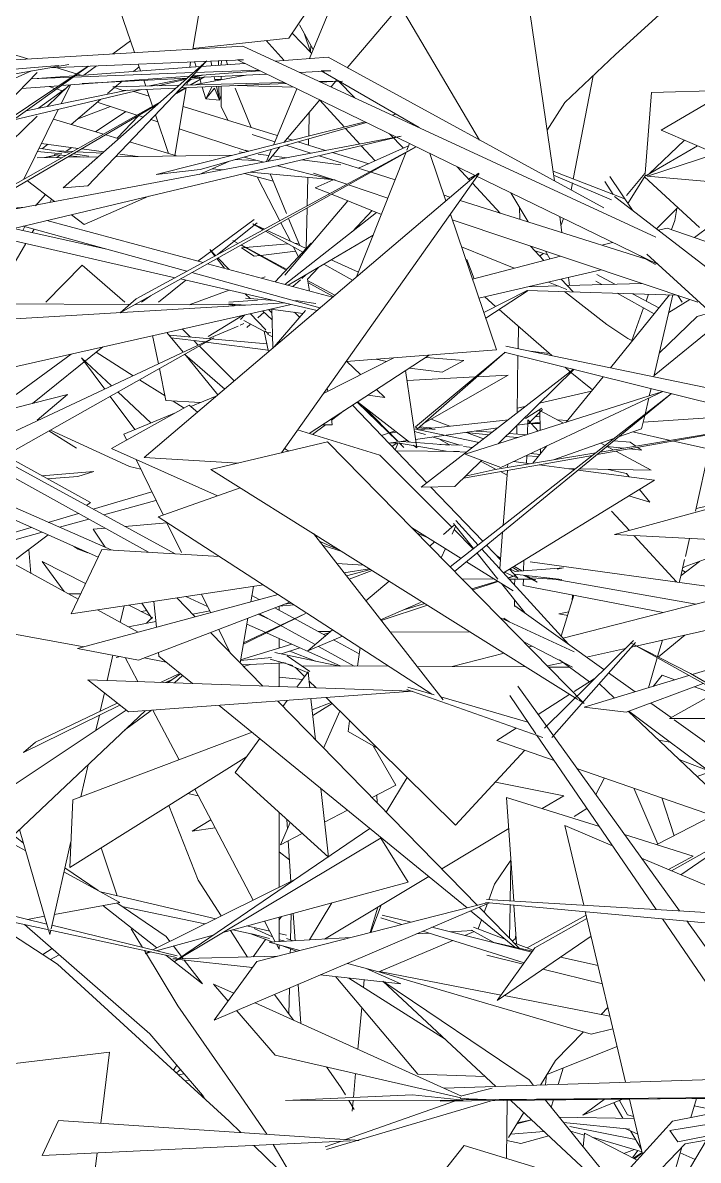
# Model space of a CAD drawing. Header units: millimetres. Extents: x 78096 to 288885, y -20632 to 149556.
# Drawn here: x 250633 to 250886.9, y 94259.3 to 94686.9 of the extents above; entities that cross this region are included whole.
import ezdxf

# ---------------------------------------------------------------- set-up
doc = ezdxf.new("R2010")
doc.units = ezdxf.units.MM
doc.layers.add('G-IMPT', color=8, linetype='Continuous', lineweight=9)
doc.layers.add('L-PLNT', color=71, linetype='Continuous', lineweight=9)

# ---------------------------------------------------------------- blocks, each defined once
blk = doc.blocks.new('ZZ-V - Tree Broadleaf 1 - 3dtree rotund SIMPLU-4826059-TOMH A-A')
at = {"layer": 'G-IMPT'}
for p, q in [((24950.34, 94759.19), (24978.49, 94675.69)), ((25014.02, 94757.59), (25000.43, 94676.99)), ((25036.57, 94681.14), (25070.29, 94731.53)), ((25102.07, 94721.23), (25058.5, 94669.98)), ((25125.15, 94704.93), (25136.37, 94627.45)), ((25044.25, 94673.41), (25056.82, 94703.6)), ((25078.33, 94693.3), (25108.24, 94642.82)), ((25019.28, 94678.11), (24846.7, 94667.87)), ((24970.33, 94675.2), (24977, 94680.1)), ((25036.57, 94681.14), (25000.47, 94677.18)), ((25019.28, 94678.11), (25174.49, 94606.34)), ((25051.28, 94673.92), (25031.45, 94672.48)), ((25051.28, 94673.92), (25154.91, 94617.33)), ((24865.33, 94606.63), (24961.14, 94670.58)), ((24871.4, 94606.27), (24961.22, 94670.59)), ((24950.09, 94670.89), (24872.19, 94664.46)), ((24912.77, 94664.13), (24953.81, 94671.2)), ((25019.45, 94673.01), (24946.77, 94669.98)), ((25005.66, 94672.57), (24951.75, 94624.85)), ((25003.24, 94670.42), (24956.21, 94667)), ((24959.47, 94667.24), (24964.21, 94670.71)), ((24960.94, 94625.6), (25005.66, 94672.57)), ((24980.27, 94670.4), (24978.14, 94668.6)), ((24979.95, 94671.37), (24980.81, 94668.79)), ((24999.63, 94672.19), (24999.28, 94670.14)), ((25020.03, 94671.65), (25003.64, 94670.45)), ((25017.29, 94672.98), (25019.45, 94673.01)), ((25017.29, 94672.98), (25175.33, 94595.98)), ((24879.69, 94642.13), (24939.81, 94668.79)), ((24915.26, 94640.67), (24941.92, 94668.27)), ((24939.56, 94665.83), (24954.9, 94666.42)), ((24955.72, 94666.96), (24941.92, 94665.96)), ((24951, 94663.27), (24999.19, 94666.85)), ((24955.42, 94666.44), (25000.68, 94668.16)), ((24998.36, 94666.11), (24958.83, 94664.11)), ((24982, 94665.28), (24982.74, 94663.09)), ((24983.59, 94663.11), (24998.36, 94666.11)), ((24987.31, 94663.21), (24997.94, 94665.74)), ((24999.44, 94663.52), (25004.82, 94666.56)), ((24999.51, 94666.11), (25004.13, 94667.21)), ((25028.27, 94667.63), (24999.57, 94666.17)), ((24999.69, 94663.52), (25004.84, 94666.55)), ((24999.79, 94666.4), (25002.24, 94666.9)), ((25000.29, 94666.93), (25025.82, 94668.82)), ((25001.49, 94668.19), (25025.25, 94669.1)), ((25001.64, 94663.66), (25020.38, 94667.23)), ((25052.32, 94668.85), (25040.59, 94668.25)), ((25052.32, 94668.85), (25048.7, 94668.83)), ((25048.7, 94668.83), (25085.52, 94647.48)), ((25054.61, 94665.4), (25052.39, 94662.8)), ((24932.79, 94650.23), (24981.27, 94661.77)), ((24936.01, 94662.16), (24950.08, 94663.2)), ((24937.78, 94653.81), (24975.86, 94661.54)), ((24942.48, 94654.76), (24952.84, 94662.37)), ((24945.67, 94655.41), (24954, 94663.49)), ((24950.98, 94656.49), (24954.47, 94663.53)), ((24971.02, 94662.55), (24968.42, 94660.34)), ((24970.38, 94662.77), (24995.31, 94663.41)), ((24970.38, 94662.77), (24974.2, 94661.47)), ((24973.74, 94664.86), (24971.31, 94662.8)), ((24994.07, 94662.31), (24974.2, 94661.47)), ((24983.15, 94661.85), (24985.29, 94655.5)), ((24997.99, 94662.48), (24993.69, 94637.01)), ((24994.23, 94660.57), (24997.57, 94662.46)), ((24994.26, 94660.34), (24997.89, 94662.47)), ((25035.58, 94664.07), (24995.97, 94662.39)), ((24996.98, 94663.46), (25034.84, 94664.43)), ((24998.41, 94664.95), (24998.16, 94663.49)), ((25003.29, 94663.62), (25001.64, 94663.66)), ((25038.47, 94662.66), (25016.45, 94663.26)), ((25030.72, 94640.94), (25039.55, 94662.13)), ((25048.12, 94664.77), (25056.7, 94664.99)), ((25055.46, 94664.91), (25048.46, 94664.61)), ((24908.8, 94612.18), (24988.31, 94657.22)), ((24965.74, 94658.08), (24954.68, 94648.69)), ((25048.23, 94657.9), (25034.65, 94641.92)), ((24917.22, 94615.16), (24987.11, 94656.15)), ((24936.92, 94628.11), (24949.9, 94654.31)), ((25075.37, 94652.17), (25076.8, 94652.53)), ((25075.48, 94652.12), (25076.85, 94652.51)), ((24899.26, 94610.38), (24941.92, 94651.77)), ((24948.1, 94650.66), (24966.83, 94645.05)), ((24986.37, 94652.31), (24991.29, 94637.73)), ((24986.68, 94629.86), (25065.23, 94649.62)), ((25003.23, 94631.78), (25065.73, 94649.38)), ((25078.8, 94644.27), (24883.18, 94607.34)), ((24930.54, 94608.96), (25078.8, 94644.27)), ((24967.73, 94644.78), (24972.61, 94643.32)), ((25022.8, 94644.84), (25031.24, 94642.17)), ((24942.68, 94639.72), (24954.22, 94637.9)), ((24943.59, 94641.56), (24957.38, 94639.69)), ((24945.91, 94641.25), (24943.89, 94639.53)), ((24973.1, 94577.88), (25084.45, 94640.25)), ((24976.66, 94642.11), (24994.28, 94636.83)), ((24979.2, 94583.1), (25084.32, 94640.32)), ((25033.19, 94640.21), (25028.58, 94634.79)), ((25035.42, 94640.84), (25044.86, 94637.86)), ((25062.77, 94632.19), (25081.53, 94640.6)), ((25080.88, 94638.97), (25081.89, 94641.51)), ((24941.92, 94636.18), (24951.39, 94636.3)), ((24942.06, 94638.48), (24951.17, 94637.63)), ((24949.51, 94637.31), (24944.76, 94636.22)), ((24946.55, 94636.49), (24949.64, 94637.29)), ((24948.38, 94637.41), (24952.66, 94637.02)), ((24948.87, 94638.82), (24955.27, 94638.5)), ((24953.3, 94636.32), (24964.87, 94636.47)), ((24954.25, 94636.88), (24959.54, 94636.4)), ((24955.62, 94637.68), (24961.41, 94636.77)), ((24956.88, 94638.42), (24966.54, 94637.94)), ((24958.73, 94639.51), (24967.04, 94638.38)), ((24971.36, 94636.55), (25015.44, 94637.09)), ((24973.06, 94637.57), (24979.81, 94636.65)), ((25016.38, 94635.48), (25023.85, 94635.11)), ((25017.93, 94638.41), (25019.74, 94638.17)), ((25019.65, 94636.4), (25027.09, 94634.5)), ((25020.09, 94639.03), (25021.39, 94638.59)), ((25024.97, 94637.5), (25029.07, 94636.97)), ((25028.17, 94634.81), (25030.06, 94639.33)), ((25030.3, 94636.82), (25035.68, 94636.13)), ((25041.48, 94635.38), (25056.06, 94633.51)), ((25047.88, 94636.9), (25066.95, 94630.87)), ((25062.01, 94591.45), (25080.51, 94638.05)), ((25095.54, 94620.01), (25089.49, 94637.8)), ((25003.23, 94631.78), (24986.68, 94629.86)), ((25002.82, 94629.92), (25014, 94634.81)), ((25007.69, 94632.05), (25012.02, 94631.66)), ((25032.26, 94633.18), (25052.98, 94627.9)), ((25099.78, 94632.79), (25104.52, 94627.66)), ((24938.32, 94627.53), (24948.51, 94619.67)), ((24982.17, 94523.43), (25107.76, 94630.42)), ((25022.06, 94630.75), (25053.92, 94627.88)), ((25033.73, 94525.23), (25108.1, 94630.25)), ((25045.78, 94630.4), (25058.33, 94626.18)), ((25046.48, 94624.89), (25053.19, 94627.9)), ((25067.43, 94630.72), (25076.47, 94627.86)), ((25106.47, 94629.53), (25104.09, 94628.13)), ((24960.94, 94625.6), (24951.75, 94624.85)), ((25046.48, 94624.89), (25051.92, 94622.69)), ((25058.95, 94625.97), (25073.74, 94621)), ((25105.52, 94626.59), (25115.91, 94615.38)), ((25120.02, 94622.92), (25126.47, 94612.04)), ((24959.66, 94611.06), (24983.95, 94621.68)), ((25052.6, 94622.41), (25071.3, 94614.85)), ((25094.85, 94622.04), (25097.09, 94621.33)), ((25100.93, 94620.12), (25170.86, 94598)), ((25158.93, 94621.64), (25249.94, 94551.38)), ((24954.88, 94614.76), (24959.66, 94611.06)), ((25069.54, 94615.56), (25034.99, 94588.55)), ((25114.6, 94563.99), (25097.26, 94614.94)), ((25138.32, 94614.01), (25139.19, 94608.01)), ((24936.72, 94610.43), (24998.25, 94593.47)), ((24945.53, 94612.53), (25004.32, 94596.77)), ((25097.97, 94612.86), (25190.3, 94581.83)), ((25178.77, 94609.75), (25175.46, 94608.88)), ((25281.17, 94573.62), (25178.77, 94609.75)), ((24993.79, 94591.04), (24926.26, 94606.57)), ((24967.53, 94601.94), (24933.14, 94609.58)), ((25068.19, 94607.02), (25036.23, 94588.22)), ((25101.44, 94602.67), (25121.25, 94594.66)), ((25127.41, 94602.97), (25132.4, 94597.58)), ((25132.95, 94601.1), (25134.68, 94598.18)), ((25158.17, 94604.34), (25154.14, 94603.28)), ((25138.6, 94599.21), (25105.56, 94590.54)), ((25168.38, 94599.43), (25174.28, 94596.01)), ((25171.06, 94599.88), (25235.6, 94541.04)), ((25000.05, 94592.97), (25048.21, 94579.69)), ((25006.01, 94596.32), (25052.96, 94583.74)), ((25153.9, 94594.06), (25108, 94583.37)), ((25047.14, 94578.78), (24995.78, 94590.59)), ((25134.12, 94589.45), (25141.02, 94586.66)), ((25138.9, 94590.57), (25143.41, 94585.7)), ((25169.2, 94588.92), (25141.2, 94588.09)), ((25141.62, 94591.2), (25142.07, 94588.11)), ((25109.81, 94578.04), (25126.12, 94586.28)), ((25110.56, 94575.86), (25126.51, 94586.27)), ((25182.25, 94584.54), (25125.94, 94586.29)), ((25137.76, 94587.98), (25126.34, 94587.64)), ((25157.41, 94557.24), (25179.63, 94584.62)), ((25173.7, 94553.87), (25180.88, 94584.58)), ((24896.29, 94581.34), (24976.75, 94581)), ((24923.64, 94575.08), (25034.99, 94581.58)), ((24933.62, 94557.61), (25037.36, 94581.04)), ((24979.2, 94583.1), (24973.1, 94577.88)), ((24978.66, 94580.99), (25016.33, 94580.84)), ((25013.93, 94581.3), (25020.14, 94580.72)), ((25014.01, 94581.89), (25024.76, 94582.68)), ((25016.33, 94580.84), (25014.03, 94580.36)), ((25020.22, 94583.35), (25031.05, 94582.48)), ((25039.1, 94582.44), (25046.63, 94581.42)), ((25029.66, 94579.3), (25041.88, 94577.6)), ((25030.58, 94564.67), (25030.14, 94579.23)), ((25031.04, 94565.06), (25042.83, 94578.69)), ((25040.64, 94576.16), (25038.63, 94578.05)), ((25114.6, 94563.99), (25058.02, 94559.53)), ((25084.1, 94534.95), (25117.71, 94563.01)), ((25084.85, 94534.29), (25117.74, 94563)), ((25269.83, 94525.24), (25117.51, 94563.06)), ((25118.08, 94565.39), (25280.44, 94531.74)), ((24983.78, 94487.89), (24853.36, 94560.21)), ((25044.13, 94532.52), (25089.3, 94561.99)), ((25049.58, 94547.6), (25075.98, 94560.94)), ((25063.52, 94554.65), (25058.3, 94559.55)), ((24993.85, 94487.28), (24868.88, 94555.31)), ((25086.32, 94512.28), (25143.49, 94556.63)), ((25115.21, 94528.62), (25143.58, 94556.61)), ((25140.78, 94536.74), (25154.67, 94553.86)), ((24999.67, 94542.64), (25009.46, 94546.68)), ((25051.13, 94548.38), (25050.97, 94549.57)), ((25072.65, 94546.05), (25066.18, 94546.91)), ((25072.65, 94546.05), (25069.46, 94549.05)), ((25097.16, 94482.36), (25180.34, 94547.51)), ((25180.35, 94547.5), (25098.83, 94480.67)), ((25102.86, 94524.69), (25177.12, 94548.29)), ((25177.12, 94548.29), (25116.19, 94519.67)), ((25170.39, 94539.71), (25171.81, 94545.8)), ((25172.01, 94546.67), (25172.65, 94549.39)), ((24849, 94541.69), (24969.79, 94488.73)), ((24969.84, 94526.92), (24999.11, 94543.09)), ((25002.26, 94540.55), (24999.11, 94543.09)), ((25060.43, 94543.15), (25088.42, 94513.91)), ((24842.6, 94540.76), (24964.82, 94485.97)), ((24974.5, 94532.26), (24994.24, 94540.4)), ((25052.84, 94535.79), (25052.54, 94538.01)), ((25057.38, 94541.16), (25052.6, 94537.54)), ((25152.4, 94524.59), (25222.72, 94537.01)), ((25153.55, 94525.53), (25222.48, 94537.01)), ((25169.1, 94534.22), (25170.28, 94539.24)), ((25039.83, 94533.84), (25070.73, 94524.35)), ((25050.27, 94535.77), (25045.45, 94532.12)), ((25052.84, 94535.79), (25049.1, 94535.77)), ((25084.1, 94534.95), (25084.85, 94534.29)), ((25169.1, 94534.22), (25160.45, 94531.19)), ((24974.5, 94532.26), (24975.56, 94530.08)), ((25007.23, 94518.98), (25051.03, 94529.31)), ((25051.03, 94529.31), (25147.58, 94431.05)), ((25158.73, 94530.58), (25135.96, 94522.6)), ((24969.84, 94526.92), (25009.78, 94509.08)), ((25034.91, 94526.9), (25036.53, 94525.89)), ((25097.79, 94497.28), (25070.73, 94524.35)), ((25102.12, 94515.7), (25150.69, 94524.28)), ((25102.86, 94524.69), (25116.19, 94519.67)), ((25114.1, 94518.96), (25151.93, 94525.26)), ((25128.26, 94521.31), (25133.53, 94527.82)), ((25158.87, 94494.47), (25277.22, 94527.02)), ((24979.11, 94522.78), (24989.28, 94501.87)), ((24982.17, 94523.43), (25017.45, 94521.39)), ((25098.9, 94512.53), (25108.92, 94522.41)), ((25118.87, 94520.93), (25118.77, 94519.74)), ((25121.12, 94521.99), (25127.32, 94521.16)), ((25130.56, 94520.73), (25143.75, 94518.97)), ((25007.23, 94518.98), (25145.18, 94432.56)), ((25114.1, 94518.96), (25102.82, 94516.4)), ((25118.69, 94518.63), (25117.05, 94497.94)), ((25145.3, 94518.76), (25173.93, 94514.95)), ((25018.27, 94512.06), (24987.48, 94501.23)), ((25098.9, 94512.53), (25086.32, 94512.28)), ((25089.92, 94512.35), (25109.43, 94491.97)), ((25117.16, 94480.16), (25173.93, 94514.95)), ((25090.32, 94434.49), (24987.48, 94501.23)), ((24990.56, 94499.23), (24996.15, 94487.74)), ((25098.39, 94498.63), (25105.92, 94489.23)), ((25099.27, 94499.77), (25107.65, 94490.58)), ((24912.6, 94494.79), (24957.34, 94470.2)), ((25045.75, 94494.85), (25094.53, 94432.44)), ((25082.6, 94497.18), (25101.24, 94485.56)), ((25088.93, 94493.23), (25084.56, 94495.19)), ((25094.67, 94494.59), (25098.79, 94498.13)), ((25097.9, 94494.72), (25099.22, 94497.59)), ((25105.87, 94489.19), (25098.67, 94496.4)), ((25116.86, 94495.45), (25115.77, 94481.69)), ((25158.87, 94494.47), (25216.38, 94491.51)), ((25047.95, 94492.03), (25055.95, 94488.46)), ((25049.16, 94490.48), (25056.39, 94488.18)), ((25089.5, 94490.15), (25091.34, 94491.73)), ((25110.83, 94490.51), (25116.04, 94485.07)), ((24966.23, 94488.94), (24954.72, 94464.68)), ((24966.23, 94488.94), (25010.53, 94486.28)), ((25093.8, 94485.79), (25095.37, 94489.22)), ((25107.25, 94487.57), (25115.13, 94477.75)), ((25109.05, 94489.05), (25141.69, 94453.27)), ((25114.7, 94486.47), (25116.08, 94485.63)), ((25054.52, 94483.63), (25064.63, 94483.02)), ((25066.9, 94481.6), (25057.24, 94480.14)), ((25067.19, 94481.42), (25058.15, 94478.98)), ((25103.26, 94484.3), (25120.9, 94473.31)), ((25119.41, 94481.54), (25122.64, 94478.17)), ((25119.57, 94481.63), (25121.64, 94480.63)), ((25120.52, 94482.22), (25123, 94480.73)), ((25121.14, 94482.59), (25124.09, 94480.82)), ((25139.76, 94482.03), (25121.38, 94480.61)), ((25127.23, 94484.31), (25237.62, 94469)), ((25137.35, 94481.47), (25139.76, 94482.03)), ((25059.16, 94477.69), (25067.83, 94481.02)), ((25101.63, 94477.81), (25113.78, 94477.75)), ((25122.64, 94478.17), (25117.59, 94480.42)), ((25118.91, 94478.24), (25121.64, 94479.08)), ((25121.12, 94478.85), (25119, 94478.14)), ((25119.39, 94477.72), (25127.7, 94477.68)), ((25121.19, 94479.56), (25139.12, 94477.67)), ((25124.57, 94479.2), (25129.84, 94476.64)), ((25125.77, 94479.07), (25127.97, 94477.75)), ((25127.74, 94478.27), (25137.63, 94477.67)), ((25128, 94477.68), (25129.32, 94477.67)), ((25128.1, 94477.68), (25129.84, 94476.64)), ((25132.8, 94478.42), (25189.67, 94468.38)), ((25027.01, 94475.58), (24954.72, 94464.68)), ((25023.27, 94475.02), (25022.26, 94469.28)), ((25065.52, 94469.55), (25074.22, 94477.01)), ((25105.31, 94474.07), (25114.94, 94477.03)), ((25115.2, 94476.87), (25105.69, 94473.69)), ((25116.46, 94476.08), (25125.36, 94464.97)), ((25032.47, 94472.03), (24957.16, 94451.68)), ((24980.08, 94447.28), (25036.93, 94469.14)), ((24985.85, 94469.38), (24986.74, 94459.67)), ((24994.45, 94470.67), (25001.34, 94463.62)), ((24997.82, 94471.18), (25005.98, 94467.52)), ((25003.77, 94472.08), (25007.12, 94465.18)), ((25025.38, 94470.12), (25022.67, 94471.59)), ((25086.05, 94468.92), (25071.04, 94462.5)), ((25079.75, 94466.23), (25087.59, 94468.63)), ((25204.85, 94472.27), (25139.61, 94455.56)), ((24892.39, 94464.67), (24959.46, 94452.3)), ((24964.65, 94466.18), (24979.86, 94457.82)), ((25019.46, 94453.29), (25042.83, 94464.79)), ((25019.54, 94453.76), (25042.83, 94464.86)), ((25024.96, 94464.54), (25029.43, 94462.58)), ((25046.44, 94453.15), (25025.51, 94464.75)), ((25050.37, 94456.52), (25031.22, 94466.94)), ((25088.64, 94467.98), (25071.29, 94462.17)), ((25121.52, 94467.73), (25154.97, 94443.75)), ((25021.18, 94463.08), (25018.24, 94446.34)), ((25020.79, 94460.88), (25027.85, 94457.72)), ((25116.03, 94463.16), (25143.75, 94450.46)), ((25117.37, 94463.12), (25119.33, 94461.65)), ((25206.29, 94461.37), (25165.27, 94452.19)), ((25007.14, 94457.69), (25026.82, 94437.56)), ((25010.19, 94458.86), (25014.35, 94450.31)), ((25028.17, 94457.57), (25056.04, 94445.08)), ((25043.72, 94450.81), (25052.95, 94458.74)), ((25056.65, 94456.34), (25043.72, 94450.81)), ((25049.55, 94456.96), (25051.61, 94457.59)), ((25188.16, 94441.93), (25235.22, 94456.25)), ((24980.08, 94447.28), (24957.16, 94451.68)), ((25018.43, 94447.41), (25037.67, 94453.31)), ((25040.73, 94451.94), (25033.81, 94449.63)), ((25061.03, 94445.05), (25047.64, 94452.48)), ((25062.95, 94449.67), (25053.31, 94454.91)), ((25062.3, 94445.05), (25063.29, 94452.03)), ((25124.81, 94454.22), (25143.14, 94444.66)), ((25127.97, 94452.58), (25126.74, 94452.26)), ((25166.1, 94454.71), (25132.66, 94421.79)), ((25166.76, 94453.87), (25135.35, 94418.28)), ((25163.02, 94451.68), (25148.46, 94448.42)), ((25164.95, 94453.82), (25187.51, 94442.31)), ((25224.41, 94420.58), (25165.47, 94453.53)), ((24982.22, 94448.11), (24990.41, 94446.6)), ((24987.61, 94450.18), (24987.74, 94448.78)), ((25000.33, 94438.49), (24987.74, 94448.78)), ((25018.38, 94447.13), (25029.99, 94448.28)), ((25029.58, 94447.66), (25038.1, 94445.34)), ((25031.22, 94450.17), (25055.6, 94445.08)), ((25035.9, 94448.87), (25044.4, 94443.01)), ((25117.51, 94449.89), (25097.93, 94444.88)), ((25138.29, 94447.47), (25149.47, 94439.12)), ((25019.01, 94445.54), (25035.25, 94446.35)), ((25022.05, 94445.69), (25019.65, 94444.89)), ((25044.05, 94442.4), (25034.58, 94446.41)), ((25039.1, 94444.5), (25042.48, 94441.16)), ((25043.75, 94442.92), (25039.55, 94437.11)), ((25074.14, 94444.99), (25041.3, 94445.15)), ((25125.73, 94444.75), (25084.76, 94444.94)), ((25139.66, 94446.45), (25133.75, 94445.13)), ((25142.05, 94444.67), (25134.17, 94444.7)), ((24976.34, 94427.81), (24960.99, 94439.87)), ((25082.6, 94435.6), (24960.99, 94439.87)), ((24988.35, 94438.91), (24995.19, 94442.17)), ((24990.13, 94438.85), (24992.38, 94439.95)), ((24990.91, 94438.82), (24995.88, 94442.12)), ((24993.6, 94438.73), (24996.58, 94441.55)), ((25044.4, 94436.94), (25043.78, 94442.62)), ((25044.11, 94439.55), (25046.85, 94436.85)), ((25151.32, 94440.3), (25143.75, 94435.49)), ((25147.53, 94429.58), (25186.9, 94441.55)), ((25156.72, 94442.5), (25166.64, 94435.39)), ((25224.41, 94420.58), (25187.51, 94442.31)), ((24976.34, 94427.81), (25083.08, 94435.58)), ((25080.82, 94436.22), (25131.95, 94418.23)), ((25081.27, 94437.11), (25091.19, 94434.24)), ((25122.54, 94437.54), (25183.32, 94353.05)), ((25142.13, 94434.47), (25130.2, 94426.9)), ((25153.2, 94438.51), (25158.94, 94433.05)), ((25163.35, 94427.72), (25192.27, 94438.55)), ((25197.77, 94435.47), (25179.63, 94425.41)), ((24936.79, 94412.58), (24973.02, 94430.42)), ((24941.34, 94416.52), (24972.08, 94431.16)), ((25103.52, 94354.13), (25010.36, 94430.29)), ((25032.36, 94431.89), (25107.4, 94355.12)), ((25035.97, 94432.15), (25034.33, 94429.87)), ((25046.54, 94417.38), (25044.85, 94432.8)), ((25052.42, 94431.36), (25045.3, 94428.68)), ((25045.55, 94426.47), (25052.79, 94431)), ((25050.55, 94433.21), (25099.22, 94385.22)), ((25093.69, 94433.51), (25126.36, 94424.04)), ((25119.58, 94433.96), (25129.39, 94419.61)), ((25145.5, 94432.36), (25147.58, 94431.05)), ((25172.54, 94431.16), (25180.16, 94425.7)), ((24902.26, 94379.86), (24975.43, 94428.53)), ((24919.43, 94368.55), (24982.54, 94428.26)), ((25055.74, 94428.08), (25049.58, 94414.27)), ((25147.53, 94429.58), (25163.35, 94427.72)), ((25164.2, 94428.04), (25209.19, 94385.24)), ((25164.26, 94428.06), (25215.9, 94389.46)), ((25058.81, 94420.42), (25059.39, 94424.49)), ((25122.03, 94421.72), (25114.68, 94417.05)), ((25216, 94425.28), (25179.63, 94425.41)), ((25181.38, 94424.82), (25220.31, 94396.92)), ((25022.73, 94420.17), (24955.3, 94394.75)), ((25025.62, 94417.81), (25016.39, 94405.01)), ((25058.81, 94420.42), (25069.96, 94414.07)), ((25129.64, 94419.24), (25174.55, 94353.56)), ((24936.79, 94412.58), (24941.34, 94416.52)), ((25076.71, 94400.24), (25068.19, 94415.08)), ((25125.22, 94413.4), (25099.22, 94385.22)), ((25114.68, 94417.05), (25136.26, 94409.57)), ((24954.17, 94369.37), (25020.64, 94410.91)), ((25051.38, 94373.2), (25016.39, 94405.01)), ((25144.8, 94406.6), (25209.32, 94384.21)), ((25189.98, 94403.51), (25194.69, 94405.31)), ((25076.71, 94400.24), (25067.79, 94395.64)), ((25051.38, 94373.2), (25048.54, 94399.07)), ((24954.17, 94369.37), (24955.3, 94394.75)), ((25118.39, 94395.72), (25121.03, 94356.66)), ((25118.39, 94395.72), (25153.23, 94384.75)), ((25058.57, 94390.88), (25049.93, 94386.43)), ((25037.06, 94386.22), (25033.34, 94377.87)), ((25140.31, 94385.08), (25158.18, 94377.5)), ((25140.31, 94385.08), (25147.38, 94355.14)), ((25180.38, 94368.09), (25209.12, 94384.28)), ((25183.81, 94366.64), (25209.04, 94383.94)), ((25041.57, 94382.12), (25033.34, 94377.87)), ((25162.65, 94381.78), (25188.49, 94373.65)), ((25169.04, 94372.9), (25211.23, 94355.02)), ((25179.28, 94368.56), (25188.49, 94373.65)), ((25111.9, 94356.11), (25008.52, 94311.93)), ((25024.56, 94334.05), (25111.44, 94356.15)), ((25121.53, 94339.41), (25104.81, 94353.08)), ((25108.05, 94354.46), (25123.1, 94339.06)), ((25110.44, 94356.21), (25209.76, 94347.05)), ((25110.78, 94357.26), (25201.73, 94351.98)), ((25121.13, 94355.22), (25122.11, 94340.68)), ((25071.06, 94350.37), (25079, 94347.9)), ((25071.62, 94351.49), (25082.52, 94348.79)), ((25126.07, 94339.15), (25148.26, 94351.42)), ((25129.02, 94339.16), (25148.56, 94350.17)), ((25147.95, 94352.75), (25163.1, 94288.6)), ((25176.93, 94350.08), (25226.22, 94277.99)), ((25186.06, 94349.24), (25234.01, 94282.59)), ((25084.55, 94344.42), (25089.31, 94344.69)), ((25086.92, 94345.43), (25125.02, 94333.57)), ((25090.29, 94346.87), (25127.89, 94337.58)), ((25097.3, 94345.14), (25105.57, 94345.61)), ((25106.16, 94345.28), (25102.68, 94343.81)), ((25105.24, 94345.79), (25113.52, 94341.2)), ((25105.94, 94346.95), (25118.06, 94342.25)), ((25029.09, 94341.28), (25059.83, 94343.02)), ((25029.09, 94341.28), (25040.68, 94338.15)), ((25098.2, 94341.92), (25070.31, 94330.15)), ((25113.13, 94341.28), (25128.14, 94337.94)), ((25114.86, 94319.36), (25150.12, 94343.54)), ((25121.15, 94341.05), (25128.37, 94338.26)), ((25111, 94336.35), (25124.59, 94332.97)), ((25129.02, 94339.16), (25114.86, 94319.36)), ((25024.56, 94334.05), (25008.52, 94311.93)), ((25058.57, 94333.32), (25070.31, 94330.15)), ((25138.58, 94335.62), (25152.74, 94332.47)), ((25132.02, 94331.12), (25154.37, 94325.57)), ((25008.21, 94325.54), (25013.77, 94319.16)), ((25008.21, 94325.54), (25015.87, 94322.07)), ((25126.88, 94289.47), (25071.85, 94326.66)), ((25071.85, 94326.66), (25114.39, 94286.98)), ((25016.94, 94315.52), (25031.46, 94298.85)), ((25023.83, 94318.47), (25101.41, 94283.36)), ((24900.81, 94291.66), (24969.16, 94299.98)), ((24965.88, 94273.23), (24969.16, 94299.98)), ((25031.46, 94298.85), (25101.13, 94282.82)), ((25094.83, 94286.34), (25217.73, 94290.41)), ((25126.88, 94289.47), (25128.51, 94287.45)), ((25101.49, 94283.52), (25112.95, 94286.44)), ((25083.06, 94283.87), (25035.3, 94281.77)), ((25101.99, 94281.9), (25035.3, 94281.77)), ((25050.71, 94263.32), (25114.29, 94282.16)), ((25057.87, 94267.06), (25098.78, 94281.56)), ((25083.06, 94283.87), (25101.99, 94281.9)), ((25093.4, 94281.5), (25259.36, 94283.32)), ((25100.95, 94282.47), (25110.69, 94282.13)), ((25101.17, 94281.98), (25223.03, 94282.65)), ((25259.66, 94283.37), (25101.58, 94282)), ((25102.65, 94282.47), (25104.13, 94282.13)), ((25119.95, 94281.79), (25156.72, 94247.51)), ((25132.97, 94281.94), (25158.88, 94249.89)), ((25164.6, 94282.28), (25169.49, 94261.59)), ((25223.3, 94282.27), (25180.74, 94274.01)), ((25189.68, 94282.47), (25187.56, 94275.33)), ((25263.63, 94278.67), (25185.54, 94265.53)), ((24943.78, 94261.11), (24950, 94274.29)), ((24950, 94274.29), (25061.33, 94266.83)), ((25180.74, 94274.01), (25131.42, 94219.59)), ((24943.78, 94261.11), (25059.59, 94266.56)), ((25050.23, 94264.35), (25055.99, 94266.39)), ((25061.34, 94266.65), (25062.93, 94266.72)), ((25061.59, 94266.81), (25062.93, 94266.72)), ((25102.48, 94264.78), (25088.5, 94247.34)), ((25102.48, 94264.78), (25145.01, 94251.83)), ((25185.54, 94265.53), (25137.55, 94215.63)), ((25184.26, 94264.19), (25176.4, 94237.72)), ((24960.07, 94225.8), (24964.52, 94262.09))]:
    blk.add_line(p, q, dxfattribs=at)
blk = doc.blocks.new('ZZ-V - Tree Broadleaf 1 - 3dtree rotund SIMPLU-4826034-TOMH A-A')
at = {"layer": 'G-IMPT'}
for p, q in [((25297.22, 94289.41), (25179.72, 94270.51)), ((25182.75, 94266.19), (25297.3, 94289.38)), ((25182.75, 94266.19), (25179.72, 94270.51))]:
    blk.add_line(p, q, dxfattribs=at)
blk = doc.blocks.new('ZZ-V - Tree Broadleaf 2 - 3dtree rotund SIMPLU-4826084-TOMH A-A')
at = {"layer": 'G-IMPT'}
for p, q in [((25045.67, 94676.81), (25040.53, 94686.09)), ((25044.64, 94675.93), (25042.43, 94682.66)), ((25013.52, 94671.17), (25013, 94672.8)), ((25022.43, 94647.48), (25016.36, 94662.26)), ((25172.8, 94660.71), (25201.9, 94661.46)), ((25172.8, 94660.71), (25170.42, 94630.26)), ((25190.06, 94640.69), (25170.66, 94629.32)), ((25171.77, 94629.98), (25185.29, 94642.75)), ((25197.03, 94637.68), (25171.28, 94629.27)), ((25135.84, 94631.11), (25162.42, 94620.82)), ((25030.68, 94627.39), (25019.91, 94630.24)), ((25035.69, 94615.18), (25029.58, 94630.08)), ((25136.06, 94629.61), (25157.76, 94620.39)), ((25155.33, 94627.21), (25158.42, 94622.37)), ((25157.15, 94629.09), (25165.72, 94616.4)), ((25170.37, 94630.26), (25163.39, 94621.97)), ((25170.71, 94629.76), (25163.96, 94619.01)), ((25190.85, 94609.88), (25170.25, 94629.02)), ((25220.18, 94624.83), (25171.25, 94629.27)), ((25123.33, 94613.03), (25123.22, 94617.53)), ((25023.54, 94612.93), (25002.28, 94597.32)), ((25024.62, 94611.7), (25009.74, 94599.73)), ((25026.87, 94609.05), (25022.95, 94611.26)), ((25027.33, 94609.3), (25022.99, 94611.29)), ((25039.63, 94605.59), (25036.44, 94613.36)), ((25041.77, 94600.63), (25027.8, 94608.52)), ((25042.83, 94602.2), (25028.36, 94608.83)), ((25040.7, 94603.18), (25039.63, 94605.59)), ((25017.55, 94603.98), (25015.44, 94605.11)), ((25017.51, 94603.95), (25015.44, 94605.11)), ((25035.51, 94593.87), (25018.58, 94603.35)), ((25035.81, 94594.2), (25018.65, 94603.39)), ((25018.77, 94602.33), (25036.26, 94603.75)), ((25023.49, 94599.14), (25018.77, 94602.33)), ((25038.97, 94603.97), (25040.3, 94604.07)), ((25129.12, 94601.12), (25133.84, 94599.61)), ((25023.49, 94599.14), (25025.62, 94599.41)), ((25026, 94599.45), (25039.05, 94601.09)), ((25062.67, 94593.11), (25052.48, 94597.78)), ((25130.83, 94599.28), (25132.25, 94600.17)), ((25060.43, 94590.1), (25049.71, 94596.15)), ((24997.82, 94590.14), (24987.5, 94581.83)), ((25053.88, 94584.52), (25043.58, 94590.04)), ((25053.21, 94583.95), (25043.71, 94589.28)), ((25151.85, 94589.77), (25154.17, 94588.47)), ((25152.23, 94592.27), (25159.02, 94588.62)), ((24984.51, 94584.27), (24981.19, 94581.83)), ((25159.95, 94585.23), (25173.82, 94577.46)), ((25165.65, 94585.06), (25175.63, 94579.69)), ((25182.71, 94584.39), (25184.34, 94581.83)), ((25122.67, 94564.44), (25122.79, 94572.82)), ((24987.5, 94558.7), (24985.31, 94569.28)), ((24996.79, 94563.07), (24990.74, 94570.51)), ((25028.22, 94566.27), (24991.63, 94569.41)), ((25004.93, 94566.9), (24992.37, 94568.5)), ((24966.66, 94565.07), (24940.2, 94543.79)), ((25028.73, 94563.87), (25005.4, 94566.84)), ((25127.35, 94563.47), (25134.54, 94562.54)), ((24954.67, 94562.36), (24934.05, 94547.22)), ((24969.86, 94550.39), (24958.59, 94560.96)), ((24958.59, 94560.96), (24967.35, 94549.21)), ((25009.84, 94547), (24997.4, 94562.31)), ((25102.25, 94559.9), (25087.98, 94561.13)), ((25094.14, 94555.55), (25102.25, 94559.9)), ((25122.32, 94540.21), (25122.63, 94561.79)), ((24990.36, 94544.86), (24987.87, 94556.92)), ((25094.14, 94555.55), (25081.83, 94557.12)), ((24969.4, 94546.47), (24978.7, 94534)), ((24984.71, 94536.47), (24972.3, 94548.11)), ((25130.72, 94543.92), (25150.26, 94548.43)), ((24990.36, 94544.86), (25003.22, 94544.11)), ((25122.35, 94541.99), (25125.37, 94542.69)), ((25122.21, 94532.33), (25122.26, 94535.57)), ((24938.88, 94488.94), (24939.63, 94479.93)), ((25121.4, 94475.52), (25121.43, 94477.71)), ((25121.28, 94467.47), (25121.32, 94470.02)), ((25138.06, 94464.77), (25141.75, 94465.46)), ((25141.33, 94464.08), (25138.06, 94464.77)), ((24973.16, 94448.61), (24971.68, 94448.32)), ((25183.19, 94409.97), (25193.94, 94405.87)), ((25166.15, 94399.19), (25175.24, 94378.16)), ((25002.46, 94364.62), (24991.49, 94392.69)), ((25181.37, 94381.31), (25176.74, 94395.52)), ((25000.24, 94383.02), (25007.21, 94387.32)), ((25008.82, 94384.27), (25000.24, 94383.02)), ((24972, 94358.72), (24966.04, 94376.78)), ((25119.69, 94356.74), (25119.91, 94371.99)), ((25011.13, 94351.14), (25002.46, 94364.62)), ((25119.49, 94342.75), (25119.67, 94355.36)), ((25032.91, 94349.63), (25033.8, 94350.9)), ((24981.53, 94339.32), (24977.3, 94346.31)), ((25021.05, 94335.69), (25014.63, 94345.68)), ((25023.14, 94335.75), (25027.77, 94342.33)), ((24947.58, 94338.85), (24944.13, 94336.59)), ((24950.2, 94336.56), (24947.02, 94334.73)), ((24994.84, 94317.35), (24982.24, 94338.15)), ((25038.23, 94311.95), (25031.21, 94321.62)), ((25018.34, 94283.56), (24994.84, 94317.35)), ((24993.2, 94293.2), (24994.46, 94294.99)), ((24995.83, 94293.39), (24994.37, 94292.12)), ((25056.24, 94286.51), (25050.74, 94294.42)), ((25137.7, 94287.76), (25139.58, 94293.96)), ((24997.25, 94291.74), (24995.09, 94291.46)), ((24999.24, 94289.41), (24997.63, 94289.14)), ((25132.99, 94287.6), (25133.41, 94291.38)), ((25057.8, 94283.9), (25056.24, 94286.51)), ((25028.23, 94269.05), (25018.34, 94283.56)), ((25061.1, 94278.32), (25059.03, 94281.82)), ((25118.31, 94259.96), (25118.62, 94281.78)), ((25135.13, 94279.26), (25135.95, 94281.97)), ((25147.05, 94276.22), (25161.98, 94282.25)), ((25147.05, 94276.22), (25155.09, 94282.18)), ((25158.64, 94280.9), (25162.08, 94275.11)), ((25163.76, 94276.36), (25160.76, 94281.76)), ((25163.77, 94276.36), (25166.15, 94275.72)), ((25188.89, 94279.78), (25196.66, 94278.09)), ((25122.17, 94272.95), (25127.83, 94274.45)), ((25122.43, 94273.37), (25127.75, 94274.52)), ((25138.15, 94275.53), (25166.31, 94275.04)), ((25139.78, 94273.51), (25164.64, 94271.03)), ((25142.11, 94272.03), (25166.85, 94267.09)), ((25119.85, 94269.14), (25132.55, 94270.05)), ((25123.73, 94265.63), (25134.21, 94268.5)), ((25142.39, 94270.29), (25147.63, 94268.77)), ((25147.71, 94269.48), (25147.17, 94264.37)), ((25147.71, 94269.48), (25167.44, 94259.33)), ((25150.97, 94267.8), (25169.27, 94262.48)), ((25162.95, 94271.2), (25167.71, 94269.1)), ((25164.92, 94270.33), (25169.07, 94263.36)), ((25042.1, 94245.96), (25030.63, 94265.2)), ((25123.73, 94265.63), (25118.4, 94266.68)), ((25162.46, 94261.89), (25166.38, 94263.32)), ((25182.54, 94248.33), (25193.47, 94266.86)), ((25167.71, 94262.94), (25165.69, 94260.23)), ((25166.02, 94260.06), (25169.34, 94262.19)), ((25169.36, 94262.1), (25166.42, 94259.85)), ((25183.63, 94262.09), (25189.21, 94259.63))]:
    blk.add_line(p, q, dxfattribs=at)
blk = doc.blocks.new('ZZ-V - Tree Broadleaf 2 - 3dtree rotund SIMPLU-4826109-TOMH A-A')
at = {"layer": 'G-IMPT'}
for p, q in [((24818.66, 94710.14), (24938.43, 94673.31)), ((25159.25, 94674.92), (25191.76, 94704.6)), ((25037.81, 94682.99), (25045.1, 94675.45)), ((25027.99, 94680.2), (25034.75, 94672.72)), ((25044.71, 94675.85), (25044.77, 94678.43)), ((25140.2, 94656.88), (25159.25, 94674.92)), ((24948.95, 94670.08), (24956.78, 94667.67)), ((25001.11, 94672.3), (25001.71, 94670.31)), ((25007.24, 94672.56), (25007.63, 94670.74)), ((25010.04, 94672.67), (25010.07, 94670.92)), ((25011.16, 94671), (25011.17, 94672.72)), ((24957.03, 94667.59), (24958.43, 94667.16)), ((24998.31, 94664.41), (24999.8, 94665.69)), ((24999.03, 94665.61), (25003, 94666.03)), ((25002.9, 94666.34), (25003.6, 94664.03)), ((25008.52, 94666.63), (25008.86, 94665.04)), ((25011.13, 94665.64), (25008.75, 94665.58)), ((25011.13, 94665.47), (25011.14, 94666.76)), ((25143.43, 94628.17), (25150.86, 94666.97)), ((24946.44, 94662.93), (24948.62, 94662.22)), ((24949.25, 94662.02), (24951.4, 94661.31)), ((24978.28, 94661.06), (24984.02, 94659.29)), ((25003.99, 94662.73), (25005.3, 94658.37)), ((25005.3, 94658.37), (25007.66, 94662.89)), ((25008.54, 94662.31), (25005.3, 94658.37)), ((25008.54, 94662.31), (25010.44, 94657.75)), ((25009.31, 94662.96), (25010.44, 94657.75)), ((25010.21, 94662.99), (25010.3, 94658.48)), ((25011.07, 94655.24), (25011.12, 94663.03)), ((25055.09, 94665.12), (25061.35, 94658.65)), ((25176.51, 94646.54), (25204.95, 94663.25)), ((24964.52, 94657.04), (24979.43, 94652.18)), ((25010.44, 94657.75), (25005.3, 94658.37)), ((25010.44, 94657.75), (25011.1, 94659.74)), ((25048.2, 94657.86), (25057.44, 94647.66)), ((25133.61, 94646.51), (25140.2, 94656.88)), ((24956.98, 94650.64), (24969.55, 94655.4)), ((24963.84, 94645.95), (24975.26, 94653.54)), ((24996.79, 94655.37), (25032.2, 94644.48)), ((25013.69, 94650.17), (25011.07, 94655.24)), ((25044, 94644.28), (25044.2, 94653.16)), ((24980.09, 94651.97), (24971.99, 94643.5)), ((24980.02, 94651.99), (24981.77, 94651.42)), ((24984.64, 94650.49), (24987.27, 94649.63)), ((24995.38, 94646.99), (25021.26, 94638.56)), ((25057.88, 94647.17), (25063.18, 94641.32)), ((25074.42, 94645.15), (25079.64, 94639.75)), ((25176.51, 94646.54), (25212.63, 94630.95)), ((24952.83, 94638.62), (24954.94, 94640.02)), ((25035.86, 94643.35), (25037.87, 94642.73)), ((25039.91, 94642.11), (25050.35, 94638.89)), ((25043.92, 94640.87), (25043.98, 94643.25)), ((25063.75, 94640.68), (25068.94, 94634.95)), ((24949.31, 94636.27), (24950.7, 94637.2)), ((25052.93, 94638.1), (25066.59, 94633.9)), ((25033.16, 94612.48), (25024.63, 94628.99)), ((25043.41, 94618.05), (25043.65, 94628.81)), ((25142.64, 94624.03), (25143.15, 94626.69)), ((24945.05, 94622.34), (24941.36, 94618.13)), ((24947.4, 94620.53), (24946.7, 94619.33)), ((25058.72, 94619.94), (25035.09, 94591.97)), ((24931.44, 94617.04), (24937.43, 94617.58)), ((25043.05, 94602.1), (25043.39, 94617.25)), ((25067.8, 94616.27), (25060.41, 94608.42)), ((25182.71, 94617.44), (25174.74, 94609.44)), ((25181.57, 94612.57), (25182.41, 94617.14)), ((24936.58, 94608.82), (24937.32, 94610.27)), ((25037.12, 94604.81), (25033.55, 94611.74)), ((25138.81, 94610.61), (25139.79, 94613.3)), ((25180.37, 94609.18), (25181.57, 94612.57)), ((25195.32, 94610.97), (25188.98, 94606.14)), ((24940.84, 94609.3), (24940.11, 94608.03)), ((24937.74, 94603.98), (24924.47, 94581.22)), ((25008.76, 94599.19), (25006.8, 94601.65)), ((25009.05, 94599.35), (25006.8, 94601.65)), ((25031.46, 94589.5), (25044.94, 94604.05)), ((25040.18, 94598.91), (25038.26, 94602.61)), ((25012.41, 94594.6), (25009.49, 94598.27)), ((25014.17, 94594.13), (25009.9, 94598.49)), ((25106.16, 94590.7), (25103.4, 94597.9)), ((24945.19, 94581.83), (24958.84, 94595.78)), ((24958.84, 94595.78), (24974.9, 94581.83)), ((25047.75, 94594.99), (25043.5, 94590.48)), ((25026.3, 94590.88), (25027.58, 94591.35)), ((25038.05, 94587.73), (25040.94, 94590.3)), ((25041.48, 94590.78), (25042.83, 94591.98)), ((25043.5, 94590.48), (25044.27, 94586.06)), ((24999.08, 94580.91), (25014.07, 94586.4)), ((25020.1, 94585.01), (25021.96, 94583.21)), ((25156.04, 94573.5), (25140.11, 94585.85)), ((25170.77, 94582.3), (25171.69, 94584.87)), ((25114.26, 94580.29), (25110.16, 94583.87)), ((25179.33, 94577.93), (25187.23, 94582.87)), ((25006.26, 94569.01), (25019.11, 94576.92)), ((25018.4, 94575.39), (25019.99, 94577.12)), ((25027.86, 94571.53), (25022, 94577.57)), ((25024.86, 94576.02), (25027.22, 94578.12)), ((25026.69, 94578.63), (25030.26, 94575.17)), ((25030.18, 94577.8), (25028.89, 94579.13)), ((25135.37, 94561.81), (25115.58, 94579.13)), ((25165.47, 94567.44), (25169.84, 94579.69)), ((25190.03, 94576.49), (25175.76, 94562.66)), ((25195.14, 94577.93), (25190.03, 94576.49)), ((24996.48, 94571.81), (24999.54, 94568.73)), ((25006.72, 94568.34), (25017.49, 94572.9)), ((25018.26, 94573.22), (25019.64, 94573.81)), ((25027.4, 94570.8), (25019.67, 94574.95)), ((25020.77, 94572.39), (25021.98, 94573.46)), ((25163.91, 94568.16), (25156.04, 94573.5)), ((25198.82, 94574.57), (25173.81, 94554.35)), ((25008.35, 94568.51), (24920.54, 94527.19)), ((24928.08, 94523.09), (25008.35, 94568.51)), ((25000.85, 94567.42), (25002.51, 94565.76)), ((25027.21, 94571.03), (25028.87, 94563.22)), ((25028.93, 94570), (25027.55, 94571.04)), ((25029.77, 94570.4), (25028.32, 94570.46)), ((25030.46, 94568.73), (25028.51, 94569.79)), ((25163.91, 94568.16), (25165.63, 94567.37)), ((24964.12, 94563.03), (24978.01, 94554.23)), ((25002.86, 94565.4), (25015.98, 94552.24)), ((24997.46, 94562.24), (25012.45, 94549.22)), ((25069.35, 94560.42), (25073.28, 94559.58)), ((25080.41, 94556.19), (25084.66, 94527.09)), ((25118.96, 94554.46), (25086.92, 94536.11)), ((25118.96, 94554.46), (25107.26, 94553.85)), ((25142.3, 94555.74), (25140.42, 94557.39)), ((25150.63, 94548.89), (25142.3, 94555.74)), ((24980.42, 94552.7), (24990, 94546.63)), ((25106.71, 94553.82), (25080.95, 94552.48)), ((24953.4, 94547.16), (24925.04, 94539.91)), ((24953.4, 94547.16), (24941.92, 94537.48)), ((24993.02, 94544.71), (24997.22, 94542.05)), ((25062.16, 94544.28), (25077.31, 94529.61)), ((25062.37, 94544.42), (25081.86, 94529.26)), ((25077.44, 94529.6), (25064.65, 94542.65)), ((25131.57, 94542), (25125.52, 94538.17)), ((25131.84, 94541.53), (25126.66, 94536.25)), ((25119.07, 94537.69), (25089.23, 94534.33)), ((25097.02, 94535.21), (25089.97, 94537.85)), ((25126.36, 94537.7), (25126.21, 94532.11)), ((25130.29, 94533.41), (25126.36, 94537.7)), ((25130.95, 94539.02), (25129.18, 94538.82)), ((25139.72, 94536.41), (25130.92, 94541.15)), ((25130.92, 94541.15), (25131.02, 94533.64)), ((25137.5, 94537.6), (25141.33, 94537.42)), ((25169.7, 94536.78), (25212.08, 94539.59)), ((24946.39, 94533.45), (24956.71, 94526.98)), ((24976.68, 94520.08), (24947, 94533.79)), ((25076.44, 94533.48), (25071.38, 94531.71)), ((25077.09, 94532.97), (25074.43, 94532.67)), ((25108.04, 94529.13), (25083.61, 94534.25)), ((25087.84, 94532.07), (25083.75, 94533.31)), ((25115.06, 94534.57), (25084.19, 94530.26)), ((25091.57, 94534.03), (25085.26, 94534.66)), ((25088.88, 94534.3), (25085.32, 94533.9)), ((25091.17, 94534.55), (25085.6, 94534.95)), ((25111.76, 94532.01), (25103, 94532.89)), ((25109.74, 94530.45), (25103.31, 94532.86)), ((25113.01, 94532.99), (25106.86, 94533.43)), ((25130.98, 94536.8), (25122.27, 94535.58)), ((25130.98, 94536.24), (25127.7, 94536.23)), ((25179.95, 94529.93), (25165.83, 94533.08)), ((25073.99, 94528.99), (25077.04, 94528.89)), ((25076.72, 94529.22), (25074.87, 94528.96)), ((25075.27, 94527.65), (25077.26, 94529.05)), ((25076.54, 94526.32), (25077.63, 94529.01)), ((25076.65, 94529.09), (25095.61, 94525.84)), ((25076.96, 94529.64), (25084.1, 94529.09)), ((25077.98, 94528.96), (25079.71, 94527.29)), ((25079.71, 94527.29), (25078.09, 94528.94)), ((25081.13, 94529.83), (25078.75, 94529.5)), ((25084.37, 94529.07), (25096.9, 94528.11)), ((25100.77, 94528.17), (25090.42, 94531.29)), ((25093.29, 94530.22), (25096.93, 94528.29)), ((25093.29, 94528.4), (25101.83, 94528.14)), ((25122.52, 94530.94), (25118.02, 94531.39)), ((25126.02, 94532.05), (25119.19, 94532.54)), ((25155.39, 94527.97), (25153.76, 94528.84)), ((25164.83, 94529.27), (25158.65, 94529.71)), ((25166.99, 94527.77), (25164.83, 94529.27)), ((25239.51, 94516.65), (25181.13, 94529.66)), ((24930.01, 94524.18), (24962, 94506.57)), ((25076.91, 94525.94), (25100.51, 94525.68)), ((25083.31, 94528.13), (25084.66, 94527.09)), ((25103.28, 94525.43), (25098.47, 94525.7)), ((25102.16, 94527.57), (25105.58, 94527.22)), ((25130.36, 94523.9), (25125.76, 94524.16)), ((25125.98, 94524.15), (25125.91, 94521.35)), ((25127.46, 94524.97), (25130.93, 94524.61)), ((25131.11, 94526.68), (25131.13, 94524.86)), ((25158.41, 94526.34), (25156.07, 94527.6)), ((25162.25, 94526.98), (25156.09, 94527.59)), ((25172.67, 94518.66), (25159.38, 94525.82)), ((25169.1, 94526.29), (25164.6, 94526.74)), ((25169.1, 94526.29), (25167.68, 94527.29)), ((25189.35, 94503.33), (25194.56, 94526.67)), ((24980.89, 94519.12), (24976.68, 94520.08)), ((25108.6, 94522.1), (25114.42, 94519.01)), ((24963.3, 94518.2), (24943.73, 94516.63)), ((24945.74, 94515.52), (24957.2, 94516.28)), ((24963.3, 94518.2), (24957.2, 94516.28)), ((25116.03, 94518.16), (25118.54, 94516.83)), ((25143.75, 94519.2), (25141.71, 94519.24)), ((25172.67, 94518.66), (25145.79, 94519.16)), ((25163.42, 94517.51), (25156.52, 94518.96)), ((25163.42, 94517.51), (25164.47, 94516.21)), ((25168.28, 94511.49), (25172.19, 94506.63)), ((24963.04, 94504.06), (24985.07, 94510.53)), ((24967.04, 94501.88), (24986.61, 94507.35)), ((25172.19, 94506.63), (25164.26, 94509.02)), ((24962, 94506.57), (24960.51, 94505.43)), ((25164.5, 94496.02), (25157.81, 94503.33)), ((25197.19, 94505.96), (25189.57, 94504.34)), ((24946.15, 94499.09), (24957.55, 94502.44)), ((24950.41, 94497.23), (24961.41, 94500.3)), ((24974.94, 94497.57), (24990.68, 94498.98)), ((24919.19, 94491.17), (24939.75, 94497.21)), ((24922.41, 94489.39), (24943.82, 94495.38)), ((24946.03, 94494.39), (24932.33, 94483.95)), ((24963.02, 94496.51), (24967.51, 94496.91)), ((24963.02, 94496.51), (24967.47, 94489.75)), ((24957.33, 94488.98), (24955.75, 94490.04)), ((25182.18, 94476.69), (25166.26, 94494.09)), ((25185.55, 94486.28), (25187.05, 94493.02)), ((24961.03, 94487.67), (24957.33, 94488.98)), ((25185.85, 94482.61), (25198.27, 94487.1)), ((24943.81, 94484.38), (24952.09, 94473.08)), ((24943.81, 94484.38), (24960.16, 94476.15)), ((25124.89, 94484.9), (25124.78, 94480.87)), ((25183.78, 94478.35), (25185.28, 94485.1)), ((25183.95, 94479.13), (25190.9, 94484.44)), ((25185.85, 94482.61), (25184.58, 94481.94)), ((25124.69, 94477.69), (25124.63, 94475.35)), ((25183.25, 94476.54), (25183.78, 94478.35)), ((25185.57, 94480.37), (25184.38, 94481.07)), ((25177.21, 94465.19), (25124.63, 94475.35)), ((24953.67, 94472.22), (24958.32, 94472.27)), ((24981.33, 94468.7), (24985.19, 94462.83)), ((25034.91, 94468.36), (25037.67, 94468.66)), ((25138.93, 94456.3), (25143.67, 94471.67)), ((25143.02, 94469.58), (25143.09, 94471.78)), ((24974.59, 94467.68), (24973.19, 94461.48)), ((24976.42, 94467.96), (24984.49, 94463.89)), ((24983.15, 94465.92), (24981.16, 94465.57)), ((25000.4, 94464.58), (25006.8, 94465.84)), ((25038.5, 94468.12), (25032.94, 94467.6)), ((25032.94, 94467.6), (25032.94, 94466.01)), ((24976.22, 94459.82), (24986.54, 94461.85)), ((24983.07, 94461.17), (24985.36, 94463.45)), ((25052.12, 94458.03), (25047.55, 94458.05)), ((25104.95, 94457.76), (25074.62, 94457.91)), ((25175.4, 94448.49), (25185.35, 94456.68)), ((25032.93, 94455.44), (25032.93, 94451.86)), ((25175.12, 94448.63), (25176.91, 94454.79)), ((24970.41, 94449.14), (24968.26, 94439.62)), ((24975.03, 94448.25), (24979.81, 94439.21)), ((25046.55, 94446.97), (25036.87, 94450.65)), ((25171.71, 94436.93), (25174.99, 94448.21)), ((25032.93, 94446.28), (25032.93, 94437.34)), ((25032.93, 94440.88), (25041.62, 94439.97)), ((25173.43, 94437.45), (25176.81, 94441.59)), ((25181.54, 94439.92), (25176.81, 94441.59)), ((24967.21, 94434.98), (24965.66, 94428.1)), ((25196.36, 94434.69), (25188.94, 94437.31)), ((24965.32, 94426.63), (24964.04, 94420.95)), ((24984.74, 94428.42), (24974.82, 94420.96)), ((24985.47, 94428.48), (24995.32, 94409.84)), ((25175.57, 94417.22), (25179.75, 94416.48)), ((24961.12, 94407.99), (24958.39, 94395.92)), ((25080.99, 94403.2), (25073.16, 94390.15)), ((25139.83, 94396.32), (25114.2, 94401.46)), ((25151.89, 94396.74), (25155.16, 94403.01)), ((25002.44, 94396.35), (24998.62, 94397.15)), ((25001.17, 94398.74), (25023.16, 94357.1)), ((25069.58, 94396.56), (25069.79, 94393.6)), ((25139.83, 94396.32), (25131.78, 94391.5)), ((25032.92, 94389.98), (25032.91, 94361.94)), ((25035.74, 94387.42), (25035.99, 94383.8)), ((25143.75, 94388.55), (25148.58, 94391.55)), ((25174.83, 94377.95), (25195.99, 94388.84)), ((24935.35, 94383.62), (24946.1, 94346.31)), ((25067, 94383.99), (24995.01, 94335.02)), ((25119.19, 94383.96), (25093.98, 94368.85)), ((24937.66, 94375.61), (24930.84, 94379.35)), ((24936.82, 94378.54), (24933.09, 94381.48)), ((24954.61, 94379.16), (24947.19, 94346.31)), ((25071.28, 94380.49), (24993.56, 94334.03)), ((25036.29, 94379.39), (25037.34, 94364.13)), ((25081.41, 94363.85), (25071.06, 94380.36)), ((25036.78, 94372.29), (25032.92, 94375.23)), ((25113.84, 94363.1), (25119.99, 94372.1)), ((24972.99, 94356.21), (24952.03, 94367.73)), ((24964.84, 94360.76), (24952.36, 94369.2)), ((25089.1, 94365.93), (25049.94, 94342.46)), ((25039.09, 94365), (24985.39, 94338.38)), ((25081.41, 94363.85), (25011.75, 94344.9)), ((25111.67, 94357.21), (25113.84, 94363.1)), ((25009.04, 94350.1), (24965.81, 94360.16)), ((24945.59, 94348.09), (24923.46, 94353.5)), ((24972.99, 94356.21), (24948.41, 94351.71)), ((24986.87, 94339.11), (24966.63, 94355.05)), ((24990.44, 94343.45), (24971.87, 94356.01)), ((25005.01, 94348.11), (24973.81, 94354.69)), ((25052.68, 94356.03), (25044.34, 94342.15)), ((25069.95, 94354.45), (25067.12, 94344.87)), ((25067.37, 94344.94), (25071.23, 94355.22)), ((25109.94, 94352.52), (25111.14, 94355.79)), ((24949.64, 94333.04), (24924.59, 94349.22)), ((24994.26, 94335.56), (24925.34, 94350.44)), ((24944.74, 94351.04), (24938.34, 94349.86)), ((25027.36, 94349.15), (25031.44, 94341.42)), ((25032.91, 94350.66), (25032.91, 94341.5)), ((25037.2, 94342.13), (25037.42, 94351.88)), ((25038.16, 94352.08), (25038.87, 94341.84)), ((25107.65, 94346.31), (25108.91, 94349.73)), ((24984.29, 94306.87), (24937.22, 94347.87)), ((24946.21, 94345.93), (24946.71, 94344.2)), ((24947.06, 94345.75), (24946.71, 94344.2)), ((24994.57, 94336.14), (24947.49, 94347.63)), ((25023.46, 94344.21), (25015.44, 94345.9)), ((25029.35, 94345.38), (25020.81, 94347.37)), ((25030.43, 94343.33), (25023.55, 94346.46)), ((25035.68, 94343.91), (25032.91, 94344.55)), ((25067.91, 94346.31), (25067.39, 94344.94)), ((25008.07, 94343.9), (24986.64, 94338.07)), ((24990.44, 94343.45), (24991.86, 94341.59)), ((25030.32, 94341.35), (25022.3, 94344.44)), ((25029.22, 94342.6), (25022.65, 94344.46)), ((25031.92, 94340.52), (25032.91, 94338.64)), ((25034.79, 94341.82), (25032.91, 94342.21)), ((25032.91, 94340.25), (25032.91, 94338.64)), ((25038.22, 94341.8), (25035.67, 94342.61)), ((25120.62, 94341.6), (25121.96, 94342.96)), ((25121.56, 94342.55), (25121.9, 94343.86)), ((24984.12, 94337.75), (24982.5, 94336.95)), ((24984.86, 94337.59), (24982.5, 94336.95)), ((25004.03, 94325.59), (24990.28, 94336.42)), ((24992.88, 94334.96), (25032.15, 94335.98)), ((24993.18, 94339.85), (24996.82, 94335.06)), ((25039.44, 94337.84), (25033.81, 94340.01)), ((25037.09, 94337.24), (25037.12, 94338.73)), ((25014.14, 94274.04), (24949.64, 94333.04)), ((25022.86, 94331.71), (24992.88, 94334.96)), ((24997.26, 94334.49), (25004.03, 94325.59)), ((25078.62, 94325.65), (25048.33, 94328.94)), ((25054.19, 94328.3), (25085.01, 94291.69)), ((25095.27, 94304.82), (25059.06, 94327.77)), ((25078.62, 94325.65), (25065.59, 94331.42)), ((25150.1, 94306.69), (25070.31, 94330.12)), ((25116.32, 94321.4), (25070.57, 94330.26)), ((25036.57, 94314.24), (25036.79, 94324.01)), ((25040, 94325.38), (25041.01, 94310.69)), ((25064.88, 94327.14), (25064.61, 94324.26)), ((25157.23, 94313.48), (25117.51, 94321.17)), ((25063.91, 94316.75), (25062.46, 94300.99)), ((25153.86, 94314.13), (25156.45, 94316.75)), ((25004.09, 94283.75), (24984.29, 94306.87)), ((25136.72, 94296.82), (25147.3, 94307.51)), ((25158.36, 94308.68), (25150.1, 94306.69)), ((25133.5, 94291.55), (25159.92, 94302.07)), ((25131.06, 94287.54), (25136.72, 94296.82)), ((25061.62, 94291.91), (25060.78, 94282.89)), ((25110.36, 94290.74), (25085.01, 94291.69)), ((25004.82, 94282.56), (25004.09, 94283.75)), ((25060.68, 94281.82), (25060.3, 94277.7)), ((25119.03, 94267.8), (25124.8, 94277.27)), ((25018.48, 94269.7), (25014.14, 94274.04)), ((25032.31, 94256.14), (25023.34, 94264.86))]:
    blk.add_line(p, q, dxfattribs=at)

msp = doc.modelspace()

# ---------------------------------------------------------------- block references
at = {"layer": 'L-PLNT'}
for name in ['ZZ-V - Tree Broadleaf 1 - 3dtree rotund SIMPLU-4826059-TOMH A-A', 'ZZ-V - Tree Broadleaf 2 - 3dtree rotund SIMPLU-4826109-TOMH A-A', 'ZZ-V - Tree Broadleaf 2 - 3dtree rotund SIMPLU-4826084-TOMH A-A', 'ZZ-V - Tree Broadleaf 1 - 3dtree rotund SIMPLU-4826034-TOMH A-A']:
    msp.add_blockref(name, (225696.455, 0), dxfattribs=at)

doc.saveas('drawing.dxf')
